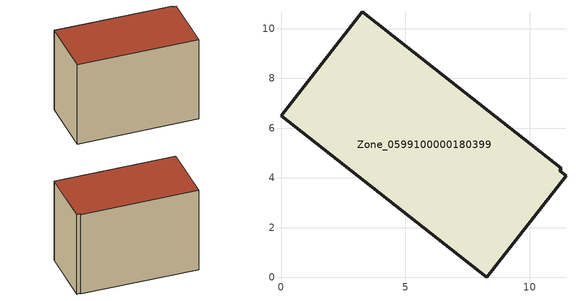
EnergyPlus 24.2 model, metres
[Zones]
Zone_0599100000180399
 floor ground (C_G): 11.27,4.38 11.21,4.28 11.46,4.09 8.27,0 0,6.5 3.27,10.68 z3.84
 wall outside (C_F): 11.27,4.38 3.27,10.68 0,6.5 8.27,0 11.46,4.09 11.21,4.28 11.27,4.38 z3.84:11.62
 roof outside (C_R): 11.21,4.28 11.27,4.38 3.27,10.68 0,6.5 8.27,0 11.46,4.09 z11.62
[BUILDING]
Pand.0599100000180399: North Axis=0; Terrain=City; Loads Convergence Tolerance Value=0.04; Temperature Convergence Tolerance Value=0.4; Solar Distribution=FullExterior; Maximum Number of Warmup Days=25; Minimum Number of Warmup Days=1
[Site:Location]
Rotterdam.The.Hague.AP_ZH_NLD Design_Conditions: Latitude=51.96; Longitude=4.45; Time Zone=1; Elevation=-4.5
[SITE:GROUNDTEMPERATURE:BUILDINGSURFACE]
18, 18, 18, 18, 18, 18, 18, 18, 18, 18, 18, 18
[MATERIAL] Thermal Absorptance=0.9; Solar Absorptance=0.7; Visible Absorptance=0.7
Name | Roughness | Thickness | Conductivity | Density | Specific Heat
G.TC.1975-1991 | MediumSmooth | 0.15 | 0.288461 | 540 | 1210
F.TC.1975-1991 | Rough | 0.3 | 0.230769 | 1920 | 840
R.TC.1975-1991 | MediumRough | 0.2 | 0.153846 | 1500 | 1000
[CONSTRUCTION]
C_G: G.TC.1975-1991
C_F: F.TC.1975-1991
C_R: R.TC.1975-1991
[ZONE]
Zone_0599100000180399: Type=1; Multiplier=1; Ceiling Height=Autocalculate; Volume=Autocalculate; Floor Area=autocalculate; Part of Total Floor Area=Yes
[ZONEINFILTRATION:DESIGNFLOWRATE]
Infil_Zone_0599100000180399: Zone or ZoneList or Space or SpaceList=Zone_0599100000180399; Schedule=AlwaysOn; Design Flow Rate Calculation Method=Flow/Area; Flow Rate per Floor Area=0.003; Constant Term Coefficient=1; Temperature Term Coefficient=0; Velocity Term Coefficient=0; Velocity Squared Term Coefficient=0
[HVACTEMPLATE:ZONE:IDEALLOADSAIRSYSTEM]
Zone_0599100000180399: Maximum Heating Supply Air Temperature=50; Minimum Cooling Supply Air Temperature=13; Maximum Heating Supply Air Humidity Ratio=0.0156; Minimum Cooling Supply Air Humidity Ratio=0.0077; Heating Limit=NoLimit; Cooling Limit=NoLimit; Dehumidification Control Type=ConstantSensibleHeatRatio; Cooling Sensible Heat Ratio=0.7; Dehumidification Setpoint=60; Humidification Control Type=None; Humidification Setpoint=30; Outdoor Air Method=None; Outdoor Air Flow Rate per Person=0.00944; Outdoor Air Flow Rate per Zone Floor Area=0; Outdoor Air Flow Rate per Zone=0; Demand Controlled Ventilation Type=None; Outdoor Air Economizer Type=NoEconomizer; Heat Recovery Type=None; Sensible Heat Recovery Effectiveness=0.7; Latent Heat Recovery Effectiveness=0.65
[ZONECONTROL:THERMOSTAT]
ThermostatControl_Zone_0599100000180399: Zone or ZoneList=Zone_0599100000180399; Control Type Schedule=DualSetpointControlType; Control 1=Thermostat_Zone_0599100000180399; Temperature Difference Between Cutout And Setpoint=0
[THERMOSTATSETPOINT:DUALSETPOINT]
Thermostat_Zone_0599100000180399: Heating Setpoint Temperature Schedule=HeatingSetpoint_Zone_0599100000180399; Cooling Setpoint Temperature Schedule=CoolingSetpoint_Zone_0599100000180399
[SCHEDULE:COMPACT]
HeatingSetpoint_Zone_0599100000180399: Through: 12/31, For: AllDays, Until: 24:00, 21
CoolingSetpoint_Zone_0599100000180399: Through: 12/31, For: AllDays, Until: 24:00, 24
DualSetpointControlType: Through: 12/31, For: AllDays, Until: 24:00, 4
AlwaysOn: Through: 12/31, For: AllDays, Until: 24:00, 1
